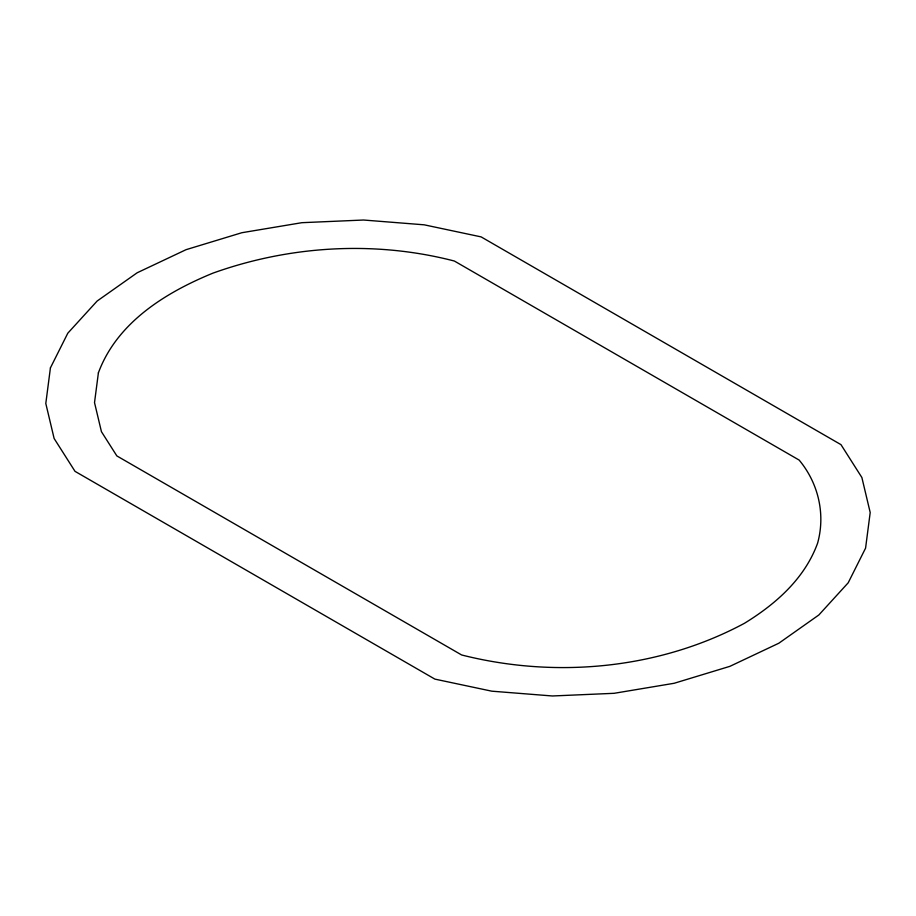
<?xml version="1.0" encoding="UTF-8"?>
<svg xmlns="http://www.w3.org/2000/svg" width="916" height="916" viewBox="0 0 916 916"><rect width="100%" height="100%" fill="white"/><g stroke="black" fill="none" stroke-linecap="round" stroke-linejoin="round"><path stroke-width="1.37" d="M50.426 367.854L45.8 403.475L54.124 438.489L75.02 471.351L434.882 679.111L491.8 691.179L552.44 695.977L614.132 693.309L674.153 683.279L729.88 666.344L778.829 643.227L818.858 614.968L848.205 582.794L865.574 548.146L870.2 512.525L861.876 477.511L840.98 444.649L481.118 236.889L424.2 224.821L363.56 220.023L301.868 222.691L241.847 232.721L186.12 249.656L137.171 272.773L97.142 301.032L67.795 333.206L50.426 367.854M98.39 372.846L94.52 402.616L101.436 431.676L116.847 455.916L461.618 654.963C555.417 678.733 658.673 669.298 744.376 623.338C775.76 604.102 804.729 578.603 817.61 543.154C825.637 514.082 818.389 483.179 799.153 460.084L454.382 261.037C375.113 240.461 289.994 245.522 213.027 273.105C165.567 292.513 117.008 322.489 98.39 372.846"/></g></svg>
